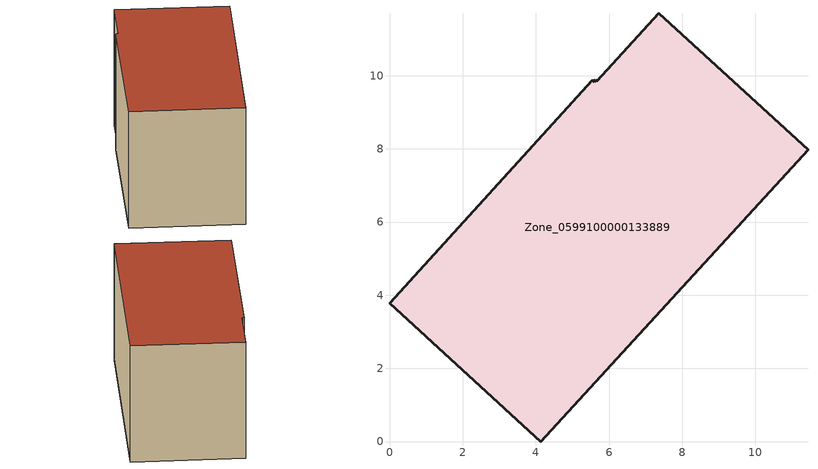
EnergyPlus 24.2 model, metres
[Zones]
Zone_0599100000133889
 floor ground (C_G): 5.63,9.88 5.67,9.84 7.36,11.7 11.44,7.97 4.13,0 0,3.78 5.54,9.88 5.59,9.83 z3.24
 wall outside (C_F): 11.44,7.97 7.36,11.7 5.67,9.84 5.63,9.88 5.59,9.83 5.54,9.88 0,3.78 4.13,0 11.44,7.97 z3.24:9.47
 roof outside (C_R): 5.67,9.84 5.63,9.88 5.59,9.83 5.54,9.88 0,3.78 4.13,0 11.44,7.97 7.36,11.7 z9.47
[BUILDING]
Pand.0599100000133889: North Axis=0; Terrain=City; Loads Convergence Tolerance Value=0.04; Temperature Convergence Tolerance Value=0.4; Solar Distribution=FullExterior; Maximum Number of Warmup Days=25; Minimum Number of Warmup Days=1
[Site:Location]
Rotterdam.The.Hague.AP_ZH_NLD Design_Conditions: Latitude=51.96; Longitude=4.45; Time Zone=1; Elevation=-4.5
[SITE:GROUNDTEMPERATURE:BUILDINGSURFACE]
18, 18, 18, 18, 18, 18, 18, 18, 18, 18, 18, 18
[MATERIAL] Thermal Absorptance=0.9; Solar Absorptance=0.7; Visible Absorptance=0.7
Name | Roughness | Thickness | Conductivity | Density | Specific Heat
G.TC.1946 | MediumSmooth | 0.15 | 1 | 540 | 1210
F.TC.1946 | Rough | 0.3 | 0.857143 | 1920 | 840
R.TC.1946 | MediumRough | 0.2 | 0.909091 | 1500 | 1000
[CONSTRUCTION]
C_G: G.TC.1946
C_F: F.TC.1946
C_R: R.TC.1946
[ZONE]
Zone_0599100000133889: Type=1; Multiplier=1; Ceiling Height=Autocalculate; Volume=Autocalculate; Floor Area=autocalculate; Part of Total Floor Area=Yes
[ZONEINFILTRATION:DESIGNFLOWRATE]
Infil_Zone_0599100000133889: Zone or ZoneList or Space or SpaceList=Zone_0599100000133889; Schedule=AlwaysOn; Design Flow Rate Calculation Method=Flow/Area; Flow Rate per Floor Area=0.003; Constant Term Coefficient=1; Temperature Term Coefficient=0; Velocity Term Coefficient=0; Velocity Squared Term Coefficient=0
[HVACTEMPLATE:ZONE:IDEALLOADSAIRSYSTEM]
Zone_0599100000133889: Maximum Heating Supply Air Temperature=50; Minimum Cooling Supply Air Temperature=13; Maximum Heating Supply Air Humidity Ratio=0.0156; Minimum Cooling Supply Air Humidity Ratio=0.0077; Heating Limit=NoLimit; Cooling Limit=NoLimit; Dehumidification Control Type=ConstantSensibleHeatRatio; Cooling Sensible Heat Ratio=0.7; Dehumidification Setpoint=60; Humidification Control Type=None; Humidification Setpoint=30; Outdoor Air Method=None; Outdoor Air Flow Rate per Person=0.00944; Outdoor Air Flow Rate per Zone Floor Area=0; Outdoor Air Flow Rate per Zone=0; Demand Controlled Ventilation Type=None; Outdoor Air Economizer Type=NoEconomizer; Heat Recovery Type=None; Sensible Heat Recovery Effectiveness=0.7; Latent Heat Recovery Effectiveness=0.65
[ZONECONTROL:THERMOSTAT]
ThermostatControl_Zone_0599100000133889: Zone or ZoneList=Zone_0599100000133889; Control Type Schedule=DualSetpointControlType; Control 1=Thermostat_Zone_0599100000133889; Temperature Difference Between Cutout And Setpoint=0
[THERMOSTATSETPOINT:DUALSETPOINT]
Thermostat_Zone_0599100000133889: Heating Setpoint Temperature Schedule=HeatingSetpoint_Zone_0599100000133889; Cooling Setpoint Temperature Schedule=CoolingSetpoint_Zone_0599100000133889
[SCHEDULE:COMPACT]
HeatingSetpoint_Zone_0599100000133889: Through: 12/31, For: AllDays, Until: 24:00, 21
CoolingSetpoint_Zone_0599100000133889: Through: 12/31, For: AllDays, Until: 24:00, 24
DualSetpointControlType: Through: 12/31, For: AllDays, Until: 24:00, 4
AlwaysOn: Through: 12/31, For: AllDays, Until: 24:00, 1
